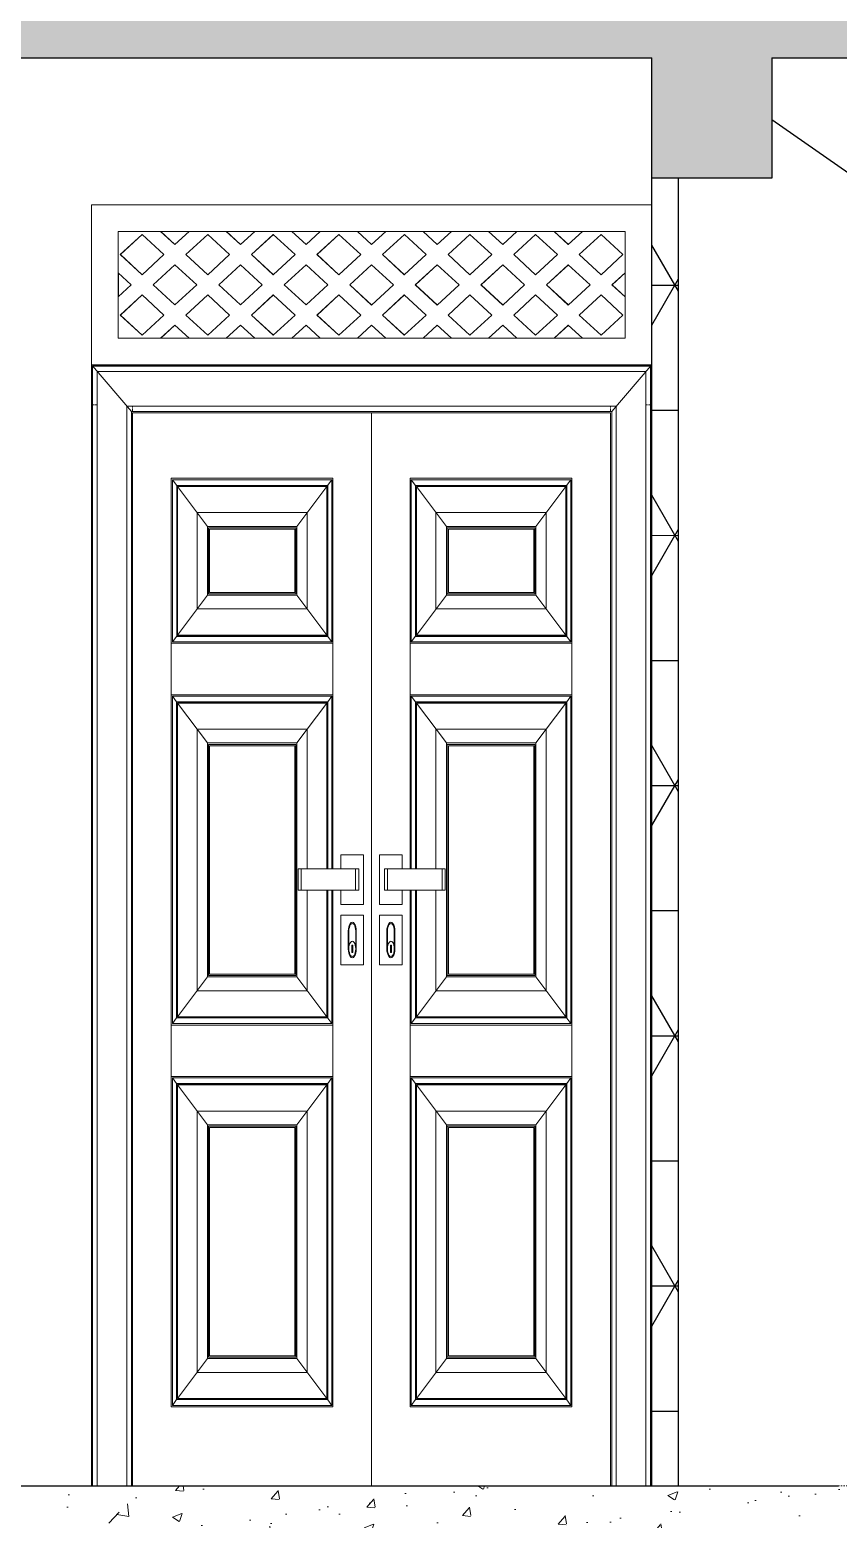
# Model space of a CAD drawing. Header units: inches. Extents: x -10117506 to -5032697, y -6529230 to -3253155.
# Drawn here: x -5057900.4 to -5057839.8, y -3256604.5 to -3256492.9 of the extents above; entities that cross this region are included whole.
import ezdxf

# ---------------------------------------------------------------- set-up
doc = ezdxf.new("R2010")
doc.units = ezdxf.units.IN
doc.header["$LTSCALE"] = 2
doc.header["$MEASUREMENT"] = 0
doc.linetypes.add('CENTER', pattern=[2, 1.25, -0.25, 0.25, -0.25])
doc.layers.get('0').update_dxf_attribs({"linetype": 'CONTINUOUS'})
doc.layers.add('A-Hatch', color=7, linetype='CONTINUOUS')
for name, color, linetype, lineweight in [('Annotate-Bold.w', 187, 'CONTINUOUS', 18), ('Door-Window', 47, 'CONTINUOUS', 15), ('F-FURNITURE', 30, 'CONTINUOUS', 13), ('HACTH', 253, 'CONTINUOUS', 5)]:
    doc.layers.add(name, color=color, linetype=linetype, lineweight=lineweight)
pattern_1 = [(50, (0, 0), (7.172601826, -0.62752135), [0.75, -8.25]), (355, (0, 0), (-1.387513336, 7.521921337), [0.6, -6.6]), (100.45144446, (0.598, -0.052), (5.785088467, 6.89439991), [0.63740192, -7.01142112]), (46.1842, (0, 2), (10.672413307, -1.655192808), [1.125, -12.375]), (96.63563549, (0.889, 1.862), (9.346619457, 9.741186008), [0.95610342, -10.5171376]), (351.184164, (0, 2), (9.34661945, 9.741186003), [0.9, -9.90000001]), (21, (1, 1.5), (5.969070521, -4.0261889067), [0.75, -8.25]), (326, (1, 1.5), (2.433153319, 7.2515004505), [0.6, -6.6]), (71.45144474, (1.4974, 1.1645), (8.402223767, 3.225311528), [0.6374019, -7.01142112]), (37.5, (0, 0), (0.1215985532, 3.3289385383), [0, -6.52, 0, -6.7, 0, -6.625]), (7.5, (0, 0), (2.6306953744, 3.9441171188), [0, -3.82, 0, -6.37, 0, -2.525]), (327.5, (-2.23, 0), (5.3382243617, -0.2255487173), [0, -2.5, 0, -7.8, 0, -10.35]), (317.5, (-3.23, 0), (5.8318616934, 1.0010498233), [0, -3.25, 0, -5.18, 0, -7.35])]

msp = doc.modelspace()

# ---------------------------------------------------------------- hatches: boundary and pattern name
at = {"layer": 'A-Hatch', "transparency": 33554661}
h = msp.add_hatch(dxfattribs=at)
h.set_pattern_fill('NET3', color=256, scale=75)
h.set_pattern_definition([(0, (18686.053, 2791.1), (0, 9.375), []), (60, (18686.053, 2791.1), (-8.11898816, 4.6875), []), (120, (18686.053, 2791.1), (-8.11898816, -4.6875), [])])
h.paths.add_polyline_path([(-5057851.75, -3256504), (-5057853.75, -3256504), (-5057853.75, -3256602), (-5057851.75, -3256602)])
at = {"layer": 'Door-Window', "linetype": 'ByBlock'}
h = msp.add_hatch(dxfattribs=at)
h.set_pattern_fill('AR-CONC', color=256)
h.set_pattern_definition(pattern_1)
h.paths.add_polyline_path([(-5057975.18, -3256495), (-5057853.75, -3256495), (-5057853.75, -3256504), (-5057844.75, -3256504), (-5057844.75, -3256495), (-5057838.12, -3256495), (-5057830.98, -3256490), (-5058002.18, -3256490), (-5058002.18, -3256495), (-5057984.18, -3256495), (-5057984.18, -3256504), (-5057975.18, -3256504)])
h = msp.add_hatch(dxfattribs=at)
h.set_pattern_fill('AR-CONC', color=256)
h.set_pattern_definition(pattern_1)
h.paths.add_polyline_path([(-5057975.18, -3256607), (-5057853.75, -3256607), (-5057853.75, -3256616), (-5057844.75, -3256616), (-5057844.75, -3256607), (-5057838.18, -3256607), (-5057831.03, -3256602), (-5057984.18, -3256602), (-5057984.18, -3256616), (-5057975.18, -3256616)])

# ---------------------------------------------------------------- linework, layer by layer
at = {"ltscale": 0.5}
for p, q in [((-5057975.18, -3256495), (-5057853.75, -3256495)), ((-5057853.75, -3256602), (-5057853.75, -3256495)), ((-5057844.75, -3256495), (-5057838.12, -3256495)), ((-5057844.75, -3256499.6), (-5057771.33, -3256551)), ((-5057851.75, -3256602), (-5057851.75, -3256504)), ((-5057984.18, -3256602), (-5057839.75, -3256602))]:
    msp.add_line(p, q, dxfattribs=at)
msp.add_lwpolyline([(-5057844.75, -3256495), (-5057844.75, -3256504), (-5057853.75, -3256504), (-5057853.75, -3256495)], dxfattribs=at)
at = {"layer": 'Annotate-Bold.w', "linetype": 'CENTER', "ltscale": 0.01}
msp.add_line((-5058067.16, -3256602), (-5057678.4, -3256602), dxfattribs=at)
at = {"layer": 'F-FURNITURE'}
for p, q in [((-5057895.75, -3256602), (-5057895.75, -3256506)), ((-5057895.75, -3256506), (-5057853.76, -3256506)), ((-5057893.75, -3256511.1), (-5057893.75, -3256508)), ((-5057893.75, -3256508), (-5057890.57, -3256508)), ((-5057893.6, -3256509.73), (-5057891.96, -3256508.22)), ((-5057893.59, -3256509.73), (-5057891.96, -3256508.23)), ((-5057891.96, -3256508.22), (-5057890.32, -3256509.73)), ((-5057889.5, -3256508.98), (-5057890.57, -3256508)), ((-5057890.57, -3256508), (-5057890.56, -3256508)), ((-5057889.5, -3256508.98), (-5057890.56, -3256508)), ((-5057888.44, -3256508), (-5057890.56, -3256508)), ((-5057888.44, -3256508), (-5057889.5, -3256508.98)), ((-5057888.68, -3256509.73), (-5057887.04, -3256508.22)), ((-5057888.68, -3256509.73), (-5057887.04, -3256508.23)), ((-5057888.44, -3256508), (-5057885.65, -3256508)), ((-5057887.04, -3256508.22), (-5057885.4, -3256509.73)), ((-5057884.58, -3256508.98), (-5057885.65, -3256508)), ((-5057885.65, -3256508), (-5057885.64, -3256508)), ((-5057884.58, -3256508.98), (-5057885.64, -3256508)), ((-5057883.52, -3256508), (-5057885.64, -3256508)), ((-5057883.52, -3256508), (-5057884.58, -3256508.98)), ((-5057883.77, -3256509.73), (-5057882.13, -3256508.22)), ((-5057883.76, -3256509.73), (-5057882.12, -3256508.23)), ((-5057883.52, -3256508), (-5057880.73, -3256508)), ((-5057882.13, -3256508.22), (-5057880.49, -3256509.73)), ((-5057879.67, -3256508.98), (-5057880.73, -3256508)), ((-5057879.67, -3256508.98), (-5057880.73, -3256508)), ((-5057880.73, -3256508), (-5057880.73, -3256508)), ((-5057878.6, -3256508), (-5057880.73, -3256508)), ((-5057878.6, -3256508), (-5057879.67, -3256508.98)), ((-5057878.85, -3256509.73), (-5057877.21, -3256508.22)), ((-5057878.84, -3256509.73), (-5057877.21, -3256508.23)), ((-5057878.6, -3256508), (-5057875.82, -3256508)), ((-5057877.21, -3256508.22), (-5057875.57, -3256509.73)), ((-5057874.75, -3256508.98), (-5057875.82, -3256508)), ((-5057875.82, -3256508), (-5057875.81, -3256508)), ((-5057874.75, -3256508.98), (-5057875.81, -3256508)), ((-5057873.69, -3256508), (-5057875.81, -3256508)), ((-5057873.69, -3256508), (-5057874.75, -3256508.98)), ((-5057873.93, -3256509.73), (-5057872.29, -3256508.22)), ((-5057873.93, -3256509.73), (-5057872.29, -3256508.23)), ((-5057873.69, -3256508), (-5057870.9, -3256508)), ((-5057872.29, -3256508.22), (-5057870.66, -3256509.73)), ((-5057869.84, -3256508.98), (-5057870.9, -3256508)), ((-5057870.9, -3256508), (-5057870.9, -3256508)), ((-5057869.83, -3256508.98), (-5057870.9, -3256508)), ((-5057868.77, -3256508), (-5057870.9, -3256508)), ((-5057868.77, -3256508), (-5057869.84, -3256508.98)), ((-5057869.02, -3256509.73), (-5057867.38, -3256508.22)), ((-5057869.01, -3256509.73), (-5057867.38, -3256508.23)), ((-5057868.77, -3256508), (-5057865.99, -3256508)), ((-5057867.38, -3256508.22), (-5057865.74, -3256509.73)), ((-5057864.92, -3256508.98), (-5057865.99, -3256508)), ((-5057865.99, -3256508), (-5057865.98, -3256508)), ((-5057864.92, -3256508.98), (-5057865.98, -3256508)), ((-5057863.86, -3256508), (-5057865.98, -3256508)), ((-5057863.86, -3256508), (-5057864.92, -3256508.98)), ((-5057864.1, -3256509.73), (-5057862.46, -3256508.22)), ((-5057864.1, -3256509.73), (-5057862.46, -3256508.23)), ((-5057863.86, -3256508), (-5057861.07, -3256508)), ((-5057862.46, -3256508.22), (-5057860.82, -3256509.73)), ((-5057860.01, -3256508.98), (-5057861.07, -3256508)), ((-5057861.07, -3256508), (-5057861.06, -3256508)), ((-5057860, -3256508.98), (-5057861.06, -3256508)), ((-5057858.94, -3256508), (-5057861.06, -3256508)), ((-5057858.94, -3256508), (-5057860.01, -3256508.98)), ((-5057859.19, -3256509.73), (-5057857.55, -3256508.23)), ((-5057859.18, -3256509.73), (-5057857.54, -3256508.23)), ((-5057858.94, -3256508), (-5057858.93, -3256508)), ((-5057858.93, -3256508), (-5057855.75, -3256508)), ((-5057855.75, -3256508), (-5057858.93, -3256508)), ((-5057857.55, -3256508.23), (-5057855.91, -3256509.73)), ((-5057855.75, -3256508), (-5057855.75, -3256511.1)), ((-5057855.75, -3256508), (-5057855.75, -3256508)), ((-5057891.96, -3256511.24), (-5057893.6, -3256509.73)), ((-5057893.6, -3256509.73), (-5057893.59, -3256509.73)), ((-5057891.96, -3256511.24), (-5057893.59, -3256509.73)), ((-5057890.32, -3256509.73), (-5057891.96, -3256511.24)), ((-5057891.14, -3256512), (-5057889.5, -3256510.49)), ((-5057891.13, -3256512), (-5057889.5, -3256510.49)), ((-5057889.5, -3256510.49), (-5057887.86, -3256512)), ((-5057887.04, -3256511.24), (-5057888.68, -3256509.73)), ((-5057888.68, -3256509.73), (-5057888.68, -3256509.73)), ((-5057887.04, -3256511.24), (-5057888.68, -3256509.73)), ((-5057885.4, -3256509.73), (-5057887.04, -3256511.24)), ((-5057886.22, -3256512), (-5057884.58, -3256510.49)), ((-5057886.22, -3256512), (-5057884.58, -3256510.49)), ((-5057884.58, -3256510.49), (-5057882.95, -3256512)), ((-5057882.13, -3256511.24), (-5057883.77, -3256509.73)), ((-5057883.77, -3256509.73), (-5057883.76, -3256509.73)), ((-5057882.12, -3256511.24), (-5057883.76, -3256509.73)), ((-5057880.49, -3256509.73), (-5057882.13, -3256511.24)), ((-5057881.31, -3256512), (-5057879.67, -3256510.49)), ((-5057881.3, -3256512), (-5057879.67, -3256510.49)), ((-5057879.67, -3256510.49), (-5057878.03, -3256512)), ((-5057877.21, -3256511.24), (-5057878.85, -3256509.73)), ((-5057878.85, -3256509.73), (-5057878.84, -3256509.73)), ((-5057877.21, -3256511.24), (-5057878.84, -3256509.73)), ((-5057875.57, -3256509.73), (-5057877.21, -3256511.24)), ((-5057876.39, -3256512), (-5057874.75, -3256510.49)), ((-5057876.39, -3256512), (-5057874.75, -3256510.49)), ((-5057874.75, -3256510.49), (-5057873.11, -3256512)), ((-5057872.3, -3256511.24), (-5057873.93, -3256509.73)), ((-5057872.29, -3256511.24), (-5057873.93, -3256509.73)), ((-5057873.93, -3256509.73), (-5057873.93, -3256509.73)), ((-5057870.66, -3256509.73), (-5057872.3, -3256511.24)), ((-5057871.48, -3256512), (-5057869.84, -3256510.49)), ((-5057871.47, -3256512), (-5057869.83, -3256510.49)), ((-5057869.84, -3256510.49), (-5057868.2, -3256512)), ((-5057867.38, -3256511.24), (-5057869.02, -3256509.73)), ((-5057869.02, -3256509.73), (-5057869.01, -3256509.73)), ((-5057867.38, -3256511.24), (-5057869.01, -3256509.73)), ((-5057865.74, -3256509.73), (-5057867.38, -3256511.24)), ((-5057866.56, -3256512), (-5057864.92, -3256510.49)), ((-5057866.55, -3256512), (-5057864.92, -3256510.49)), ((-5057864.92, -3256510.49), (-5057863.28, -3256512)), ((-5057862.46, -3256511.24), (-5057864.1, -3256509.73)), ((-5057864.1, -3256509.73), (-5057864.1, -3256509.73)), ((-5057862.46, -3256511.24), (-5057864.1, -3256509.73)), ((-5057860.82, -3256509.73), (-5057862.46, -3256511.24)), ((-5057861.64, -3256512), (-5057860.01, -3256510.49)), ((-5057861.64, -3256512), (-5057860, -3256510.49)), ((-5057860.01, -3256510.49), (-5057858.37, -3256512)), ((-5057857.55, -3256511.24), (-5057859.19, -3256509.73)), ((-5057859.19, -3256509.73), (-5057859.18, -3256509.73)), ((-5057857.54, -3256511.24), (-5057859.18, -3256509.73)), ((-5057855.91, -3256509.73), (-5057857.55, -3256511.24)), ((-5057893.75, -3256515.99), (-5057893.75, -3256511.1)), ((-5057893.75, -3256511.1), (-5057892.78, -3256512)), ((-5057893.73, -3256511.12), (-5057893.73, -3256512.87)), ((-5057856.73, -3256512), (-5057855.75, -3256511.1)), ((-5057856.72, -3256512), (-5057855.75, -3256511.11)), ((-5057855.75, -3256511.11), (-5057855.75, -3256511.1)), ((-5057855.75, -3256512.89), (-5057855.75, -3256511.11)), ((-5057892.78, -3256512), (-5057893.75, -3256512.89)), ((-5057893.6, -3256514.26), (-5057891.96, -3256512.75)), ((-5057893.59, -3256514.26), (-5057891.96, -3256512.75)), ((-5057891.96, -3256512.75), (-5057890.32, -3256514.26)), ((-5057889.5, -3256513.5), (-5057891.14, -3256512)), ((-5057891.14, -3256512), (-5057891.13, -3256512)), ((-5057889.5, -3256513.5), (-5057891.13, -3256512)), ((-5057887.86, -3256512), (-5057889.5, -3256513.5)), ((-5057888.68, -3256514.26), (-5057887.04, -3256512.75)), ((-5057888.68, -3256514.26), (-5057887.04, -3256512.75)), ((-5057887.04, -3256512.75), (-5057885.4, -3256514.26)), ((-5057884.59, -3256513.5), (-5057886.22, -3256512)), ((-5057886.22, -3256512), (-5057886.22, -3256512)), ((-5057884.58, -3256513.5), (-5057886.22, -3256512)), ((-5057882.95, -3256512), (-5057884.59, -3256513.5)), ((-5057883.77, -3256514.26), (-5057882.13, -3256512.75)), ((-5057883.76, -3256514.26), (-5057882.12, -3256512.75)), ((-5057882.13, -3256512.75), (-5057880.49, -3256514.26)), ((-5057879.67, -3256513.5), (-5057881.31, -3256512)), ((-5057881.31, -3256512), (-5057881.3, -3256512)), ((-5057879.67, -3256513.5), (-5057881.3, -3256512)), ((-5057878.03, -3256512), (-5057879.67, -3256513.5)), ((-5057878.85, -3256514.26), (-5057877.21, -3256512.75)), ((-5057878.84, -3256514.26), (-5057877.21, -3256512.75)), ((-5057877.21, -3256512.75), (-5057875.57, -3256514.26)), ((-5057874.75, -3256513.51), (-5057876.39, -3256512)), ((-5057876.39, -3256512), (-5057876.39, -3256512)), ((-5057874.75, -3256513.5), (-5057876.39, -3256512)), ((-5057873.11, -3256512), (-5057874.75, -3256513.51)), ((-5057873.93, -3256514.26), (-5057872.3, -3256512.75)), ((-5057873.93, -3256514.26), (-5057872.29, -3256512.75)), ((-5057872.3, -3256512.75), (-5057870.66, -3256514.26)), ((-5057869.84, -3256513.51), (-5057871.48, -3256512)), ((-5057871.48, -3256512), (-5057871.47, -3256512)), ((-5057869.83, -3256513.5), (-5057871.47, -3256512)), ((-5057868.2, -3256512), (-5057869.84, -3256513.51)), ((-5057869.02, -3256514.26), (-5057867.38, -3256512.75)), ((-5057869.01, -3256514.26), (-5057867.38, -3256512.75)), ((-5057867.38, -3256512.75), (-5057865.74, -3256514.26)), ((-5057864.92, -3256513.51), (-5057866.56, -3256512)), ((-5057866.56, -3256512), (-5057866.55, -3256512)), ((-5057864.92, -3256513.5), (-5057866.55, -3256512)), ((-5057863.28, -3256512), (-5057864.92, -3256513.51)), ((-5057864.1, -3256514.26), (-5057862.46, -3256512.75)), ((-5057864.1, -3256514.26), (-5057862.46, -3256512.75)), ((-5057862.46, -3256512.75), (-5057860.82, -3256514.26)), ((-5057860.01, -3256513.51), (-5057861.64, -3256512)), ((-5057861.64, -3256512), (-5057861.64, -3256512)), ((-5057860, -3256513.5), (-5057861.64, -3256512)), ((-5057858.37, -3256512), (-5057860.01, -3256513.51)), ((-5057859.19, -3256514.26), (-5057857.55, -3256512.75)), ((-5057859.18, -3256514.26), (-5057857.54, -3256512.75)), ((-5057857.55, -3256512.75), (-5057855.91, -3256514.26)), ((-5057855.75, -3256512.89), (-5057856.73, -3256512)), ((-5057856.73, -3256512), (-5057856.72, -3256512)), ((-5057855.75, -3256512.89), (-5057856.72, -3256512)), ((-5057855.75, -3256512.89), (-5057855.75, -3256516)), ((-5057855.75, -3256512.89), (-5057855.75, -3256512.89)), ((-5057891.96, -3256515.77), (-5057893.6, -3256514.26)), ((-5057893.6, -3256514.26), (-5057893.59, -3256514.26)), ((-5057891.96, -3256515.76), (-5057893.59, -3256514.26)), ((-5057890.32, -3256514.26), (-5057891.96, -3256515.77)), ((-5057890.57, -3256515.99), (-5057889.5, -3256515.01)), ((-5057890.56, -3256515.99), (-5057889.5, -3256515.02)), ((-5057889.5, -3256515.01), (-5057888.44, -3256515.99)), ((-5057887.04, -3256515.77), (-5057888.68, -3256514.26)), ((-5057888.68, -3256514.26), (-5057888.68, -3256514.26)), ((-5057887.04, -3256515.77), (-5057888.68, -3256514.26)), ((-5057885.4, -3256514.26), (-5057887.04, -3256515.77)), ((-5057885.65, -3256515.99), (-5057884.59, -3256515.01)), ((-5057885.65, -3256515.99), (-5057884.58, -3256515.02)), ((-5057884.59, -3256515.01), (-5057883.52, -3256515.99)), ((-5057882.13, -3256515.77), (-5057883.77, -3256514.26)), ((-5057883.77, -3256514.26), (-5057883.76, -3256514.26)), ((-5057882.12, -3256515.77), (-5057883.76, -3256514.26)), ((-5057880.49, -3256514.26), (-5057882.13, -3256515.77)), ((-5057880.73, -3256515.99), (-5057879.67, -3256515.01)), ((-5057880.73, -3256515.99), (-5057879.67, -3256515.02)), ((-5057879.67, -3256515.01), (-5057878.6, -3256515.99)), ((-5057877.21, -3256515.77), (-5057878.85, -3256514.26)), ((-5057878.85, -3256514.26), (-5057878.84, -3256514.26)), ((-5057877.21, -3256515.77), (-5057878.84, -3256514.26)), ((-5057875.57, -3256514.26), (-5057877.21, -3256515.77)), ((-5057875.82, -3256516), (-5057874.75, -3256515.01)), ((-5057875.81, -3256516), (-5057874.75, -3256515.02)), ((-5057874.75, -3256515.01), (-5057873.69, -3256516)), ((-5057872.3, -3256515.77), (-5057873.93, -3256514.26)), ((-5057873.93, -3256514.26), (-5057873.93, -3256514.26)), ((-5057872.29, -3256515.77), (-5057873.93, -3256514.26)), ((-5057870.66, -3256514.26), (-5057872.3, -3256515.77)), ((-5057870.9, -3256516), (-5057869.84, -3256515.01)), ((-5057870.9, -3256516), (-5057869.83, -3256515.02)), ((-5057869.84, -3256515.01), (-5057868.77, -3256516)), ((-5057867.38, -3256515.77), (-5057869.02, -3256514.26)), ((-5057869.02, -3256514.26), (-5057869.01, -3256514.26)), ((-5057867.38, -3256515.77), (-5057869.01, -3256514.26)), ((-5057865.74, -3256514.26), (-5057867.38, -3256515.77)), ((-5057865.99, -3256516), (-5057864.92, -3256515.01)), ((-5057865.98, -3256516), (-5057864.92, -3256515.02)), ((-5057864.92, -3256515.01), (-5057863.86, -3256516)), ((-5057862.46, -3256515.77), (-5057864.1, -3256514.26)), ((-5057862.46, -3256515.77), (-5057864.1, -3256514.26)), ((-5057864.1, -3256514.26), (-5057864.1, -3256514.26)), ((-5057860.82, -3256514.26), (-5057862.46, -3256515.77)), ((-5057861.07, -3256516), (-5057860.01, -3256515.01)), ((-5057861.07, -3256516), (-5057860, -3256515.02)), ((-5057860.01, -3256515.01), (-5057858.94, -3256516)), ((-5057857.55, -3256515.77), (-5057859.19, -3256514.26)), ((-5057859.19, -3256514.26), (-5057859.18, -3256514.26)), ((-5057857.54, -3256515.77), (-5057859.18, -3256514.26)), ((-5057855.91, -3256514.26), (-5057857.55, -3256515.77)), ((-5057893.75, -3256515.99), (-5057893.75, -3256516)), ((-5057890.57, -3256515.99), (-5057893.75, -3256515.99)), ((-5057893.75, -3256516), (-5057893.73, -3256516)), ((-5057893.73, -3256515.99), (-5057893.73, -3256516)), ((-5057893.73, -3256516), (-5057890.57, -3256515.99)), ((-5057890.57, -3256515.99), (-5057890.56, -3256515.99)), ((-5057890.56, -3256515.99), (-5057888.44, -3256515.99)), ((-5057885.65, -3256515.99), (-5057888.44, -3256515.99)), ((-5057885.65, -3256515.99), (-5057885.65, -3256515.99)), ((-5057885.65, -3256515.99), (-5057883.52, -3256515.99)), ((-5057880.73, -3256515.99), (-5057883.52, -3256515.99)), ((-5057880.73, -3256515.99), (-5057880.73, -3256515.99)), ((-5057880.73, -3256515.99), (-5057878.6, -3256515.99)), ((-5057875.82, -3256516), (-5057878.6, -3256515.99)), ((-5057875.81, -3256516), (-5057875.82, -3256516)), ((-5057875.81, -3256516), (-5057873.69, -3256516)), ((-5057870.9, -3256516), (-5057873.69, -3256516)), ((-5057870.9, -3256516), (-5057870.9, -3256516)), ((-5057870.9, -3256516), (-5057868.77, -3256516)), ((-5057865.99, -3256516), (-5057868.77, -3256516)), ((-5057865.99, -3256516), (-5057865.98, -3256516)), ((-5057865.98, -3256516), (-5057863.86, -3256516)), ((-5057861.07, -3256516), (-5057863.86, -3256516)), ((-5057861.07, -3256516), (-5057861.07, -3256516)), ((-5057861.07, -3256516), (-5057858.94, -3256516)), ((-5057855.75, -3256516), (-5057858.94, -3256516)), ((-5057895.75, -3256518), (-5057853.75, -3256518)), ((-5057895.69, -3256602), (-5057895.69, -3256518.07)), ((-5057895.69, -3256518.07), (-5057853.82, -3256518.07)), ((-5057895.69, -3256518.07), (-5057892.75, -3256521.5)), ((-5057895.67, -3256518.1), (-5057853.84, -3256518.1)), ((-5057895.67, -3256521), (-5057895.67, -3256518.1)), ((-5057895.32, -3256602), (-5057895.32, -3256518.5)), ((-5057895.32, -3256518.5), (-5057854.18, -3256518.5)), ((-5057853.82, -3256518.07), (-5057856.75, -3256521.5)), ((-5057854.18, -3256518.5), (-5057854.18, -3256602)), ((-5057853.84, -3256518.1), (-5057853.84, -3256602)), ((-5057853.82, -3256518.07), (-5057853.82, -3256602)), ((-5057895.67, -3256521), (-5057895.61, -3256521)), ((-5057895.67, -3256602), (-5057895.67, -3256521)), ((-5057895.57, -3256521), (-5057895.53, -3256521)), ((-5057895.48, -3256521), (-5057895.37, -3256521)), ((-5057893.1, -3256602), (-5057893.1, -3256521.1)), ((-5057893.1, -3256521.1), (-5057856.41, -3256521.1)), ((-5057892.75, -3256602), (-5057892.75, -3256521.5)), ((-5057892.75, -3256521.5), (-5057856.75, -3256521.5)), ((-5057892.67, -3256521.1), (-5057892.67, -3256521.15)), ((-5057892.67, -3256521.2), (-5057892.67, -3256521.25)), ((-5057892.67, -3256521.3), (-5057892.67, -3256521.38)), ((-5057892.67, -3256521.41), (-5057892.67, -3256521.5)), ((-5057892.67, -3256602), (-5057892.67, -3256521.6)), ((-5057892.67, -3256521.6), (-5057856.84, -3256521.6)), ((-5057874.75, -3256602), (-5057874.75, -3256521.6)), ((-5057856.84, -3256521.1), (-5057856.84, -3256521.15)), ((-5057856.84, -3256521.2), (-5057856.84, -3256521.25)), ((-5057856.84, -3256521.3), (-5057856.84, -3256521.38)), ((-5057856.84, -3256521.41), (-5057856.84, -3256521.5)), ((-5057856.84, -3256521.6), (-5057856.84, -3256602)), ((-5057856.75, -3256521.5), (-5057856.75, -3256602)), ((-5057856.41, -3256521.1), (-5057856.41, -3256602)), ((-5057854.18, -3256521), (-5057854.08, -3256521)), ((-5057854.03, -3256521), (-5057853.98, -3256521)), ((-5057853.94, -3256521), (-5057853.86, -3256521)), ((-5057889.77, -3256567.47), (-5057889.77, -3256526.49)), ((-5057877.65, -3256526.49), (-5057889.77, -3256526.49)), ((-5057889.69, -3256538.76), (-5057889.69, -3256526.6)), ((-5057889.69, -3256526.6), (-5057877.73, -3256526.6)), ((-5057889.69, -3256526.6), (-5057889.36, -3256527.04)), ((-5057889.36, -3256538.32), (-5057889.36, -3256527.04)), ((-5057889.36, -3256527.04), (-5057878.06, -3256527.04)), ((-5057889.31, -3256538.24), (-5057889.31, -3256527.11)), ((-5057889.31, -3256527.11), (-5057878.11, -3256527.11)), ((-5057887.07, -3256530.1), (-5057889.31, -3256527.11)), ((-5057878.11, -3256527.11), (-5057880.35, -3256530.1)), ((-5057878.11, -3256527.11), (-5057878.11, -3256538.24)), ((-5057878.06, -3256527.04), (-5057877.73, -3256526.6)), ((-5057878.06, -3256527.04), (-5057878.06, -3256538.32)), ((-5057878.03, -3256527.01), (-5057878.03, -3256538.35)), ((-5057877.73, -3256526.6), (-5057877.73, -3256538.76)), ((-5057877.65, -3256526.49), (-5057877.65, -3256555.77)), ((-5057871.86, -3256555.77), (-5057871.86, -3256526.49)), ((-5057859.73, -3256526.49), (-5057871.86, -3256526.49)), ((-5057871.78, -3256538.76), (-5057871.78, -3256526.6)), ((-5057871.78, -3256526.6), (-5057859.81, -3256526.6)), ((-5057871.78, -3256526.6), (-5057871.45, -3256527.04)), ((-5057871.45, -3256538.32), (-5057871.45, -3256527.04)), ((-5057871.45, -3256527.04), (-5057860.14, -3256527.04)), ((-5057871.39, -3256538.24), (-5057871.39, -3256527.11)), ((-5057871.39, -3256527.11), (-5057860.2, -3256527.11)), ((-5057869.15, -3256530.1), (-5057871.39, -3256527.11)), ((-5057860.2, -3256527.11), (-5057862.44, -3256530.1)), ((-5057860.2, -3256527.11), (-5057860.2, -3256538.24)), ((-5057860.14, -3256527.04), (-5057859.81, -3256526.6)), ((-5057860.14, -3256527.04), (-5057860.14, -3256538.32)), ((-5057860.12, -3256527.01), (-5057860.12, -3256538.35)), ((-5057859.81, -3256526.6), (-5057859.81, -3256538.76)), ((-5057859.73, -3256526.49), (-5057859.73, -3256567.47)), ((-5057879.58, -3256529.07), (-5057887.84, -3256529.07)), ((-5057887.84, -3256529.07), (-5057887.84, -3256536.28)), ((-5057879.58, -3256536.28), (-5057879.58, -3256529.07)), ((-5057861.66, -3256529.07), (-5057869.93, -3256529.07)), ((-5057869.93, -3256529.07), (-5057869.93, -3256536.28)), ((-5057861.66, -3256536.28), (-5057861.66, -3256529.07)), ((-5057880.35, -3256530.1), (-5057887.07, -3256530.1)), ((-5057887.07, -3256530.1), (-5057887.07, -3256535.25)), ((-5057886.99, -3256530.2), (-5057886.99, -3256535.15)), ((-5057880.43, -3256530.2), (-5057886.99, -3256530.2)), ((-5057886.91, -3256530.31), (-5057886.91, -3256535.05)), ((-5057880.51, -3256530.31), (-5057886.91, -3256530.31)), ((-5057880.51, -3256535.05), (-5057880.51, -3256530.31)), ((-5057880.43, -3256535.15), (-5057880.43, -3256530.2)), ((-5057880.35, -3256535.25), (-5057880.35, -3256530.1)), ((-5057862.44, -3256530.1), (-5057869.15, -3256530.1)), ((-5057869.15, -3256530.1), (-5057869.15, -3256535.25)), ((-5057869.08, -3256530.2), (-5057869.08, -3256535.15)), ((-5057862.51, -3256530.2), (-5057869.08, -3256530.2)), ((-5057869, -3256530.31), (-5057869, -3256535.05)), ((-5057862.59, -3256530.31), (-5057869, -3256530.31)), ((-5057862.59, -3256535.05), (-5057862.59, -3256530.31)), ((-5057862.51, -3256535.15), (-5057862.51, -3256530.2)), ((-5057862.44, -3256535.25), (-5057862.44, -3256530.1)), ((-5057889.31, -3256538.24), (-5057887.07, -3256535.25)), ((-5057887.07, -3256535.25), (-5057880.35, -3256535.25)), ((-5057886.99, -3256535.15), (-5057880.43, -3256535.15)), ((-5057886.91, -3256535.05), (-5057880.51, -3256535.05)), ((-5057880.35, -3256535.25), (-5057878.11, -3256538.24)), ((-5057871.39, -3256538.24), (-5057869.15, -3256535.25)), ((-5057869.15, -3256535.25), (-5057862.44, -3256535.25)), ((-5057869.08, -3256535.15), (-5057862.51, -3256535.15)), ((-5057869, -3256535.05), (-5057862.59, -3256535.05)), ((-5057862.44, -3256535.25), (-5057860.2, -3256538.24)), ((-5057887.84, -3256536.28), (-5057879.58, -3256536.28)), ((-5057869.93, -3256536.28), (-5057861.66, -3256536.28)), ((-5057889.69, -3256538.76), (-5057889.36, -3256538.32)), ((-5057878.03, -3256538.35), (-5057889.39, -3256538.35)), ((-5057878.06, -3256538.32), (-5057889.36, -3256538.32)), ((-5057878.11, -3256538.24), (-5057889.31, -3256538.24)), ((-5057877.73, -3256538.76), (-5057878.06, -3256538.32)), ((-5057871.78, -3256538.76), (-5057871.45, -3256538.32)), ((-5057860.12, -3256538.35), (-5057871.47, -3256538.35)), ((-5057860.14, -3256538.32), (-5057871.45, -3256538.32)), ((-5057860.2, -3256538.24), (-5057871.39, -3256538.24)), ((-5057859.81, -3256538.76), (-5057860.14, -3256538.32)), ((-5057877.65, -3256538.86), (-5057889.77, -3256538.86)), ((-5057877.73, -3256538.76), (-5057889.69, -3256538.76)), ((-5057859.73, -3256538.86), (-5057871.86, -3256538.86)), ((-5057859.81, -3256538.76), (-5057871.78, -3256538.76)), ((-5057877.65, -3256542.73), (-5057889.77, -3256542.73)), ((-5057889.69, -3256567.36), (-5057889.69, -3256542.83)), ((-5057889.69, -3256542.83), (-5057877.73, -3256542.83)), ((-5057889.69, -3256542.83), (-5057889.39, -3256543.24)), ((-5057877.73, -3256542.83), (-5057878.03, -3256543.24)), ((-5057877.73, -3256542.83), (-5057877.73, -3256555.77)), ((-5057859.73, -3256542.73), (-5057871.86, -3256542.73)), ((-5057871.78, -3256555.77), (-5057871.78, -3256542.83)), ((-5057871.78, -3256542.83), (-5057859.81, -3256542.83)), ((-5057871.78, -3256542.83), (-5057871.47, -3256543.24)), ((-5057859.81, -3256542.83), (-5057860.12, -3256543.24)), ((-5057859.81, -3256542.83), (-5057859.81, -3256567.36)), ((-5057889.39, -3256543.24), (-5057878.03, -3256543.24)), ((-5057889.39, -3256543.24), (-5057889.37, -3256543.27)), ((-5057889.37, -3256566.93), (-5057889.37, -3256543.27)), ((-5057889.37, -3256543.27), (-5057878.05, -3256543.27)), ((-5057887.07, -3256546.33), (-5057889.31, -3256543.35)), ((-5057889.31, -3256566.85), (-5057889.31, -3256543.35)), ((-5057889.31, -3256543.35), (-5057878.11, -3256543.35)), ((-5057878.11, -3256543.35), (-5057880.35, -3256546.33)), ((-5057878.11, -3256543.35), (-5057878.11, -3256555.77)), ((-5057878.03, -3256543.24), (-5057878.05, -3256543.27)), ((-5057878.05, -3256543.27), (-5057878.05, -3256555.77)), ((-5057878.03, -3256543.24), (-5057878.03, -3256555.77)), ((-5057871.47, -3256543.24), (-5057860.12, -3256543.24)), ((-5057871.47, -3256543.24), (-5057871.45, -3256543.27)), ((-5057871.45, -3256555.77), (-5057871.45, -3256543.27)), ((-5057871.45, -3256543.27), (-5057860.14, -3256543.27)), ((-5057869.15, -3256546.33), (-5057871.39, -3256543.35)), ((-5057871.39, -3256555.77), (-5057871.39, -3256543.35)), ((-5057871.39, -3256543.35), (-5057860.2, -3256543.35)), ((-5057860.2, -3256543.35), (-5057862.44, -3256546.33)), ((-5057860.2, -3256543.35), (-5057860.2, -3256566.85)), ((-5057860.12, -3256543.24), (-5057860.14, -3256543.27)), ((-5057860.14, -3256543.27), (-5057860.14, -3256566.93)), ((-5057860.12, -3256543.24), (-5057860.12, -3256566.95)), ((-5057887.84, -3256545.3), (-5057879.58, -3256545.3)), ((-5057887.84, -3256545.3), (-5057887.84, -3256564.89)), ((-5057879.58, -3256545.3), (-5057879.58, -3256555.77)), ((-5057869.93, -3256545.3), (-5057861.66, -3256545.3)), ((-5057869.93, -3256545.3), (-5057869.93, -3256555.77)), ((-5057861.66, -3256545.3), (-5057861.66, -3256564.89)), ((-5057887.07, -3256546.33), (-5057880.35, -3256546.33)), ((-5057887.07, -3256563.86), (-5057887.07, -3256546.33)), ((-5057880.43, -3256546.44), (-5057886.99, -3256546.44)), ((-5057886.99, -3256546.44), (-5057886.99, -3256563.75)), ((-5057880.43, -3256563.75), (-5057880.43, -3256546.44)), ((-5057880.35, -3256546.33), (-5057880.35, -3256563.86)), ((-5057869.15, -3256546.33), (-5057862.44, -3256546.33)), ((-5057869.15, -3256563.86), (-5057869.15, -3256546.33)), ((-5057862.51, -3256546.44), (-5057869.08, -3256546.44)), ((-5057869.08, -3256546.44), (-5057869.08, -3256563.75)), ((-5057862.51, -3256563.75), (-5057862.51, -3256546.44)), ((-5057862.44, -3256546.33), (-5057862.44, -3256563.86)), ((-5057880.51, -3256546.54), (-5057886.91, -3256546.54)), ((-5057886.91, -3256546.54), (-5057886.91, -3256563.65)), ((-5057880.51, -3256563.65), (-5057880.51, -3256546.54)), ((-5057862.59, -3256546.54), (-5057869, -3256546.54)), ((-5057869, -3256546.54), (-5057869, -3256563.65)), ((-5057862.59, -3256563.65), (-5057862.59, -3256546.54)), ((-5057877.05, -3256554.71), (-5057877.05, -3256555.77)), ((-5057875.35, -3256554.71), (-5057877.05, -3256554.71)), ((-5057875.35, -3256554.71), (-5057875.35, -3256558.43)), ((-5057872.45, -3256554.71), (-5057874.16, -3256554.71)), ((-5057874.16, -3256554.71), (-5057874.16, -3256558.43)), ((-5057872.45, -3256554.71), (-5057872.45, -3256555.77)), ((-5057880.27, -3256555.77), (-5057880.27, -3256557.37)), ((-5057880.27, -3256555.77), (-5057875.71, -3256555.77)), ((-5057880.03, -3256555.77), (-5057880.03, -3256557.37)), ((-5057875.96, -3256555.77), (-5057875.96, -3256557.37)), ((-5057875.71, -3256555.77), (-5057875.71, -3256557.37)), ((-5057873.79, -3256555.77), (-5057873.79, -3256557.37)), ((-5057869.23, -3256555.77), (-5057873.79, -3256555.77)), ((-5057873.55, -3256555.77), (-5057873.55, -3256557.37)), ((-5057869.47, -3256555.77), (-5057869.47, -3256557.37)), ((-5057869.23, -3256555.77), (-5057869.23, -3256557.37)), ((-5057880.27, -3256557.37), (-5057875.71, -3256557.37)), ((-5057879.58, -3256557.37), (-5057879.58, -3256564.89)), ((-5057878.11, -3256557.37), (-5057878.11, -3256566.85)), ((-5057878.05, -3256557.37), (-5057878.05, -3256566.93)), ((-5057878.03, -3256557.37), (-5057878.03, -3256566.95)), ((-5057877.73, -3256557.37), (-5057877.73, -3256567.36)), ((-5057877.65, -3256557.37), (-5057877.65, -3256567.47)), ((-5057877.05, -3256557.37), (-5057877.05, -3256558.43)), ((-5057869.23, -3256557.37), (-5057873.79, -3256557.37)), ((-5057872.45, -3256557.37), (-5057872.45, -3256558.43)), ((-5057871.86, -3256567.47), (-5057871.86, -3256557.37)), ((-5057871.78, -3256567.36), (-5057871.78, -3256557.37)), ((-5057871.45, -3256566.93), (-5057871.45, -3256557.37)), ((-5057871.39, -3256566.85), (-5057871.39, -3256557.37)), ((-5057869.93, -3256564.89), (-5057869.93, -3256557.37)), ((-5057877.05, -3256558.43), (-5057875.35, -3256558.43)), ((-5057874.16, -3256558.43), (-5057872.45, -3256558.43)), ((-5057877.05, -3256559.23), (-5057875.35, -3256559.23)), ((-5057877.05, -3256562.96), (-5057877.05, -3256559.23)), ((-5057876.35, -3256559.85), (-5057876.42, -3256559.96)), ((-5057876.28, -3256559.79), (-5057876.35, -3256559.85)), ((-5057876.33, -3256559.94), (-5057876.27, -3256559.88)), ((-5057876.2, -3256559.76), (-5057876.28, -3256559.79)), ((-5057876.27, -3256559.88), (-5057876.2, -3256559.86)), ((-5057876.12, -3256559.79), (-5057876.2, -3256559.76)), ((-5057876.2, -3256559.86), (-5057876.13, -3256559.88)), ((-5057876.13, -3256559.88), (-5057876.07, -3256559.94)), ((-5057876.05, -3256559.85), (-5057876.12, -3256559.79)), ((-5057875.99, -3256559.96), (-5057876.05, -3256559.85)), ((-5057875.35, -3256559.23), (-5057875.35, -3256562.96)), ((-5057874.16, -3256559.23), (-5057874.16, -3256562.96)), ((-5057872.45, -3256559.23), (-5057874.16, -3256559.23)), ((-5057873.52, -3256559.96), (-5057873.46, -3256559.85)), ((-5057873.46, -3256559.85), (-5057873.38, -3256559.79)), ((-5057873.37, -3256559.88), (-5057873.43, -3256559.94)), ((-5057873.38, -3256559.79), (-5057873.31, -3256559.76)), ((-5057873.31, -3256559.86), (-5057873.37, -3256559.88)), ((-5057873.31, -3256559.76), (-5057873.23, -3256559.79)), ((-5057873.24, -3256559.88), (-5057873.31, -3256559.86)), ((-5057873.18, -3256559.94), (-5057873.24, -3256559.88)), ((-5057873.23, -3256559.79), (-5057873.15, -3256559.85)), ((-5057873.15, -3256559.85), (-5057873.09, -3256559.96)), ((-5057872.45, -3256562.96), (-5057872.45, -3256559.23)), ((-5057876.49, -3256560.26), (-5057876.51, -3256560.43)), ((-5057876.51, -3256561.76), (-5057876.51, -3256560.43)), ((-5057876.46, -3256560.1), (-5057876.49, -3256560.26)), ((-5057876.42, -3256559.96), (-5057876.46, -3256560.1)), ((-5057876.46, -3256560.44), (-5057876.45, -3256560.28)), ((-5057876.46, -3256561.75), (-5057876.46, -3256560.44)), ((-5057876.45, -3256560.28), (-5057876.42, -3256560.15)), ((-5057876.42, -3256560.15), (-5057876.38, -3256560.03)), ((-5057876.38, -3256560.03), (-5057876.33, -3256559.94)), ((-5057876.07, -3256559.94), (-5057876.02, -3256560.03)), ((-5057876.02, -3256560.03), (-5057875.98, -3256560.15)), ((-5057875.94, -3256560.1), (-5057875.99, -3256559.96)), ((-5057875.98, -3256560.15), (-5057875.95, -3256560.28)), ((-5057875.95, -3256560.28), (-5057875.94, -3256560.44)), ((-5057875.91, -3256560.26), (-5057875.94, -3256560.1)), ((-5057875.94, -3256560.44), (-5057875.94, -3256561.75)), ((-5057875.9, -3256560.43), (-5057875.91, -3256560.26)), ((-5057875.9, -3256561.76), (-5057875.9, -3256560.43)), ((-5057873.61, -3256560.43), (-5057873.6, -3256560.26)), ((-5057873.61, -3256561.76), (-5057873.61, -3256560.43)), ((-5057873.6, -3256560.26), (-5057873.57, -3256560.1)), ((-5057873.57, -3256560.1), (-5057873.52, -3256559.96)), ((-5057873.55, -3256560.28), (-5057873.56, -3256560.44)), ((-5057873.56, -3256560.44), (-5057873.56, -3256561.75)), ((-5057873.53, -3256560.15), (-5057873.55, -3256560.28)), ((-5057873.49, -3256560.03), (-5057873.53, -3256560.15)), ((-5057873.43, -3256559.94), (-5057873.49, -3256560.03)), ((-5057873.12, -3256560.03), (-5057873.18, -3256559.94)), ((-5057873.08, -3256560.15), (-5057873.12, -3256560.03)), ((-5057873.09, -3256559.96), (-5057873.04, -3256560.1)), ((-5057873.06, -3256560.28), (-5057873.08, -3256560.15)), ((-5057873.05, -3256560.44), (-5057873.06, -3256560.28)), ((-5057873.05, -3256561.75), (-5057873.05, -3256560.44)), ((-5057873.04, -3256560.1), (-5057873.01, -3256560.26)), ((-5057873.01, -3256560.26), (-5057873, -3256560.43)), ((-5057873, -3256561.76), (-5057873, -3256560.43)), ((-5057876.51, -3256561.76), (-5057876.49, -3256561.93)), ((-5057876.49, -3256561.93), (-5057876.46, -3256562.09)), ((-5057876.45, -3256561.62), (-5057876.46, -3256561.75)), ((-5057876.46, -3256561.75), (-5057876.46, -3256561.76)), ((-5057876.46, -3256561.76), (-5057876.46, -3256561.77)), ((-5057876.46, -3256561.77), (-5057876.45, -3256561.91)), ((-5057876.46, -3256562.09), (-5057876.42, -3256562.23)), ((-5057876.43, -3256561.48), (-5057876.45, -3256561.62)), ((-5057876.45, -3256561.91), (-5057876.45, -3256561.91)), ((-5057876.45, -3256561.91), (-5057876.42, -3256562.04)), ((-5057876.39, -3256561.36), (-5057876.43, -3256561.48)), ((-5057876.42, -3256562.04), (-5057876.42, -3256562.05)), ((-5057876.42, -3256562.05), (-5057876.38, -3256562.16)), ((-5057876.33, -3256561.27), (-5057876.39, -3256561.36)), ((-5057876.38, -3256562.16), (-5057876.38, -3256562.16)), ((-5057876.27, -3256561.21), (-5057876.33, -3256561.27)), ((-5057876.2, -3256561.19), (-5057876.27, -3256561.21)), ((-5057876.23, -3256561.49), (-5057876.17, -3256561.49)), ((-5057876.23, -3256562.03), (-5057876.23, -3256561.49)), ((-5057876.17, -3256562.03), (-5057876.23, -3256562.03)), ((-5057876.14, -3256561.21), (-5057876.2, -3256561.19)), ((-5057876.17, -3256561.49), (-5057876.17, -3256562.03)), ((-5057876.07, -3256561.27), (-5057876.14, -3256561.21)), ((-5057876.02, -3256561.35), (-5057876.07, -3256561.27)), ((-5057876.07, -3256562.25), (-5057876.02, -3256562.16)), ((-5057875.98, -3256561.47), (-5057876.02, -3256561.35)), ((-5057876.02, -3256562.15), (-5057875.98, -3256562.04)), ((-5057876.02, -3256562.16), (-5057876.02, -3256562.15)), ((-5057875.99, -3256562.23), (-5057875.94, -3256562.09)), ((-5057875.95, -3256561.61), (-5057875.98, -3256561.47)), ((-5057875.98, -3256562.04), (-5057875.95, -3256561.91)), ((-5057875.98, -3256562.04), (-5057875.98, -3256562.04)), ((-5057875.94, -3256561.75), (-5057875.95, -3256561.61)), ((-5057875.95, -3256561.9), (-5057875.94, -3256561.75)), ((-5057875.95, -3256561.91), (-5057875.95, -3256561.9)), ((-5057875.94, -3256562.09), (-5057875.91, -3256561.93)), ((-5057875.91, -3256561.93), (-5057875.9, -3256561.76)), ((-5057873.6, -3256561.93), (-5057873.61, -3256561.76)), ((-5057873.57, -3256562.09), (-5057873.6, -3256561.93)), ((-5057873.52, -3256562.23), (-5057873.57, -3256562.09)), ((-5057873.56, -3256561.75), (-5057873.55, -3256561.61)), ((-5057873.56, -3256561.9), (-5057873.56, -3256561.75)), ((-5057873.55, -3256561.91), (-5057873.56, -3256561.9)), ((-5057873.55, -3256561.61), (-5057873.53, -3256561.47)), ((-5057873.53, -3256562.04), (-5057873.55, -3256561.91)), ((-5057873.53, -3256561.47), (-5057873.49, -3256561.35)), ((-5057873.53, -3256562.04), (-5057873.53, -3256562.04)), ((-5057873.49, -3256562.15), (-5057873.53, -3256562.04)), ((-5057873.49, -3256561.35), (-5057873.43, -3256561.27)), ((-5057873.49, -3256562.16), (-5057873.49, -3256562.15)), ((-5057873.44, -3256562.25), (-5057873.49, -3256562.16)), ((-5057873.43, -3256561.27), (-5057873.37, -3256561.21)), ((-5057873.37, -3256561.21), (-5057873.3, -3256561.19)), ((-5057873.34, -3256561.49), (-5057873.34, -3256562.03)), ((-5057873.27, -3256561.49), (-5057873.34, -3256561.49)), ((-5057873.34, -3256562.03), (-5057873.27, -3256562.03)), ((-5057873.3, -3256561.19), (-5057873.24, -3256561.21)), ((-5057873.27, -3256562.03), (-5057873.27, -3256561.49)), ((-5057873.24, -3256561.21), (-5057873.17, -3256561.27)), ((-5057873.17, -3256561.27), (-5057873.12, -3256561.36)), ((-5057873.12, -3256561.36), (-5057873.08, -3256561.48)), ((-5057873.08, -3256562.05), (-5057873.12, -3256562.16)), ((-5057873.12, -3256562.16), (-5057873.12, -3256562.16)), ((-5057873.04, -3256562.09), (-5057873.09, -3256562.23)), ((-5057873.08, -3256561.48), (-5057873.05, -3256561.62)), ((-5057873.06, -3256561.91), (-5057873.08, -3256562.04)), ((-5057873.08, -3256562.04), (-5057873.08, -3256562.05)), ((-5057873.05, -3256561.77), (-5057873.06, -3256561.91)), ((-5057873.06, -3256561.91), (-5057873.06, -3256561.91)), ((-5057873.05, -3256561.62), (-5057873.05, -3256561.75)), ((-5057873.05, -3256561.75), (-5057873.05, -3256561.76)), ((-5057873.05, -3256561.76), (-5057873.05, -3256561.77)), ((-5057873.01, -3256561.93), (-5057873.04, -3256562.09)), ((-5057873, -3256561.76), (-5057873.01, -3256561.93)), ((-5057875.35, -3256562.96), (-5057877.05, -3256562.96)), ((-5057876.42, -3256562.23), (-5057876.35, -3256562.34)), ((-5057876.38, -3256562.16), (-5057876.33, -3256562.25)), ((-5057876.35, -3256562.34), (-5057876.28, -3256562.4)), ((-5057876.33, -3256562.25), (-5057876.33, -3256562.25)), ((-5057876.33, -3256562.25), (-5057876.27, -3256562.3)), ((-5057876.28, -3256562.4), (-5057876.2, -3256562.42)), ((-5057876.27, -3256562.3), (-5057876.27, -3256562.31)), ((-5057876.27, -3256562.31), (-5057876.2, -3256562.32)), ((-5057876.2, -3256562.32), (-5057876.13, -3256562.3)), ((-5057876.2, -3256562.32), (-5057876.2, -3256562.32)), ((-5057876.2, -3256562.42), (-5057876.12, -3256562.4)), ((-5057876.13, -3256562.3), (-5057876.07, -3256562.25)), ((-5057876.13, -3256562.3), (-5057876.13, -3256562.3)), ((-5057876.12, -3256562.4), (-5057876.05, -3256562.34)), ((-5057876.07, -3256562.25), (-5057876.07, -3256562.25)), ((-5057876.05, -3256562.34), (-5057875.99, -3256562.23)), ((-5057874.16, -3256562.96), (-5057872.45, -3256562.96)), ((-5057873.46, -3256562.34), (-5057873.52, -3256562.23)), ((-5057873.38, -3256562.4), (-5057873.46, -3256562.34)), ((-5057873.43, -3256562.25), (-5057873.44, -3256562.25)), ((-5057873.38, -3256562.3), (-5057873.43, -3256562.25)), ((-5057873.37, -3256562.3), (-5057873.38, -3256562.3)), ((-5057873.31, -3256562.42), (-5057873.38, -3256562.4)), ((-5057873.31, -3256562.32), (-5057873.37, -3256562.3)), ((-5057873.24, -3256562.31), (-5057873.31, -3256562.32)), ((-5057873.31, -3256562.32), (-5057873.31, -3256562.32)), ((-5057873.23, -3256562.4), (-5057873.31, -3256562.42)), ((-5057873.18, -3256562.25), (-5057873.24, -3256562.3)), ((-5057873.24, -3256562.3), (-5057873.24, -3256562.31)), ((-5057873.15, -3256562.34), (-5057873.23, -3256562.4)), ((-5057873.12, -3256562.16), (-5057873.18, -3256562.25)), ((-5057873.18, -3256562.25), (-5057873.18, -3256562.25)), ((-5057873.09, -3256562.23), (-5057873.15, -3256562.34)), ((-5057889.31, -3256566.85), (-5057887.07, -3256563.86)), ((-5057880.35, -3256563.86), (-5057887.07, -3256563.86)), ((-5057886.99, -3256563.75), (-5057880.43, -3256563.75)), ((-5057886.91, -3256563.65), (-5057880.51, -3256563.65)), ((-5057880.35, -3256563.86), (-5057878.11, -3256566.85)), ((-5057871.39, -3256566.85), (-5057869.15, -3256563.86)), ((-5057862.44, -3256563.86), (-5057869.15, -3256563.86)), ((-5057869.08, -3256563.75), (-5057862.51, -3256563.75)), ((-5057869, -3256563.65), (-5057862.59, -3256563.65)), ((-5057862.44, -3256563.86), (-5057860.2, -3256566.85)), ((-5057879.58, -3256564.89), (-5057887.84, -3256564.89)), ((-5057861.66, -3256564.89), (-5057869.93, -3256564.89)), ((-5057889.77, -3256571.33), (-5057889.77, -3256567.47)), ((-5057877.65, -3256567.47), (-5057889.77, -3256567.47)), ((-5057889.69, -3256567.36), (-5057889.37, -3256566.93)), ((-5057877.73, -3256567.36), (-5057889.69, -3256567.36)), ((-5057878.05, -3256566.93), (-5057889.37, -3256566.93)), ((-5057878.11, -3256566.85), (-5057889.31, -3256566.85)), ((-5057878.03, -3256566.95), (-5057878.05, -3256566.93)), ((-5057877.73, -3256567.36), (-5057878.03, -3256566.95)), ((-5057877.65, -3256567.47), (-5057877.65, -3256571.33)), ((-5057871.86, -3256571.33), (-5057871.86, -3256567.47)), ((-5057859.73, -3256567.47), (-5057871.86, -3256567.47)), ((-5057871.78, -3256567.36), (-5057871.45, -3256566.93)), ((-5057859.81, -3256567.36), (-5057871.78, -3256567.36)), ((-5057860.14, -3256566.93), (-5057871.45, -3256566.93)), ((-5057860.2, -3256566.85), (-5057871.39, -3256566.85)), ((-5057860.12, -3256566.95), (-5057860.14, -3256566.93)), ((-5057859.81, -3256567.36), (-5057860.12, -3256566.95)), ((-5057859.73, -3256567.47), (-5057859.73, -3256571.33)), ((-5057889.77, -3256571.33), (-5057889.77, -3256596.07)), ((-5057877.65, -3256571.33), (-5057889.77, -3256571.33)), ((-5057889.69, -3256595.97), (-5057889.69, -3256571.43)), ((-5057889.69, -3256571.43), (-5057877.73, -3256571.43)), ((-5057889.69, -3256571.43), (-5057889.39, -3256571.85)), ((-5057889.39, -3256571.85), (-5057878.03, -3256571.85)), ((-5057889.39, -3256571.85), (-5057889.37, -3256571.87)), ((-5057889.37, -3256595.53), (-5057889.37, -3256571.87)), ((-5057889.37, -3256571.87), (-5057878.05, -3256571.87)), ((-5057887.07, -3256574.94), (-5057889.31, -3256571.95)), ((-5057889.31, -3256595.45), (-5057889.31, -3256571.95)), ((-5057889.31, -3256571.95), (-5057878.11, -3256571.95)), ((-5057878.11, -3256571.95), (-5057880.35, -3256574.94)), ((-5057878.11, -3256571.95), (-5057878.11, -3256595.45)), ((-5057878.03, -3256571.85), (-5057878.05, -3256571.87)), ((-5057878.05, -3256571.87), (-5057878.05, -3256595.53)), ((-5057877.73, -3256571.43), (-5057878.03, -3256571.85)), ((-5057878.03, -3256571.85), (-5057878.03, -3256595.55)), ((-5057877.73, -3256571.43), (-5057877.73, -3256595.97)), ((-5057877.65, -3256596.07), (-5057877.65, -3256571.33)), ((-5057871.86, -3256571.33), (-5057871.86, -3256596.07)), ((-5057859.73, -3256571.33), (-5057871.86, -3256571.33)), ((-5057871.78, -3256595.97), (-5057871.78, -3256571.43)), ((-5057871.78, -3256571.43), (-5057859.81, -3256571.43)), ((-5057871.78, -3256571.43), (-5057871.47, -3256571.85)), ((-5057871.47, -3256571.85), (-5057860.12, -3256571.85)), ((-5057871.47, -3256571.85), (-5057871.45, -3256571.87)), ((-5057871.45, -3256595.53), (-5057871.45, -3256571.87)), ((-5057871.45, -3256571.87), (-5057860.14, -3256571.87)), ((-5057869.15, -3256574.94), (-5057871.39, -3256571.95)), ((-5057871.39, -3256595.45), (-5057871.39, -3256571.95)), ((-5057871.39, -3256571.95), (-5057860.2, -3256571.95)), ((-5057860.2, -3256571.95), (-5057862.44, -3256574.94)), ((-5057860.2, -3256571.95), (-5057860.2, -3256595.45)), ((-5057860.12, -3256571.85), (-5057860.14, -3256571.87)), ((-5057860.14, -3256571.87), (-5057860.14, -3256595.53)), ((-5057859.81, -3256571.43), (-5057860.12, -3256571.85)), ((-5057860.12, -3256571.85), (-5057860.12, -3256595.55)), ((-5057859.81, -3256571.43), (-5057859.81, -3256595.97)), ((-5057859.73, -3256596.07), (-5057859.73, -3256571.33)), ((-5057887.84, -3256573.91), (-5057879.58, -3256573.91)), ((-5057887.84, -3256573.91), (-5057887.84, -3256593.49)), ((-5057879.58, -3256573.91), (-5057879.58, -3256593.49)), ((-5057869.93, -3256573.91), (-5057861.66, -3256573.91)), ((-5057869.93, -3256573.91), (-5057869.93, -3256593.49)), ((-5057861.66, -3256573.91), (-5057861.66, -3256593.49)), ((-5057887.07, -3256574.94), (-5057880.35, -3256574.94)), ((-5057887.07, -3256592.46), (-5057887.07, -3256574.94)), ((-5057880.43, -3256575.04), (-5057886.99, -3256575.04)), ((-5057886.99, -3256575.04), (-5057886.99, -3256592.36)), ((-5057880.51, -3256575.14), (-5057886.91, -3256575.14)), ((-5057886.91, -3256575.14), (-5057886.91, -3256592.26)), ((-5057880.51, -3256592.26), (-5057880.51, -3256575.14)), ((-5057880.43, -3256592.36), (-5057880.43, -3256575.04)), ((-5057880.35, -3256574.94), (-5057880.35, -3256592.46)), ((-5057869.15, -3256574.94), (-5057862.44, -3256574.94)), ((-5057869.15, -3256592.46), (-5057869.15, -3256574.94)), ((-5057862.51, -3256575.04), (-5057869.08, -3256575.04)), ((-5057869.08, -3256575.04), (-5057869.08, -3256592.36)), ((-5057862.59, -3256575.14), (-5057869, -3256575.14)), ((-5057869, -3256575.14), (-5057869, -3256592.26)), ((-5057862.59, -3256592.26), (-5057862.59, -3256575.14)), ((-5057862.51, -3256592.36), (-5057862.51, -3256575.04)), ((-5057862.44, -3256574.94), (-5057862.44, -3256592.46)), ((-5057886.91, -3256592.26), (-5057880.51, -3256592.26)), ((-5057869, -3256592.26), (-5057862.59, -3256592.26)), ((-5057889.31, -3256595.45), (-5057887.07, -3256592.46)), ((-5057880.35, -3256592.46), (-5057887.07, -3256592.46)), ((-5057886.99, -3256592.36), (-5057880.43, -3256592.36)), ((-5057880.35, -3256592.46), (-5057878.11, -3256595.45)), ((-5057871.39, -3256595.45), (-5057869.15, -3256592.46)), ((-5057862.44, -3256592.46), (-5057869.15, -3256592.46)), ((-5057869.08, -3256592.36), (-5057862.51, -3256592.36)), ((-5057862.44, -3256592.46), (-5057860.2, -3256595.45)), ((-5057879.58, -3256593.49), (-5057887.84, -3256593.49)), ((-5057861.66, -3256593.49), (-5057869.93, -3256593.49)), ((-5057889.69, -3256595.97), (-5057889.37, -3256595.53)), ((-5057878.05, -3256595.53), (-5057889.37, -3256595.53)), ((-5057878.11, -3256595.45), (-5057889.31, -3256595.45)), ((-5057878.03, -3256595.55), (-5057878.05, -3256595.53)), ((-5057877.73, -3256595.97), (-5057878.03, -3256595.55)), ((-5057871.78, -3256595.97), (-5057871.45, -3256595.53)), ((-5057860.14, -3256595.53), (-5057871.45, -3256595.53)), ((-5057860.2, -3256595.45), (-5057871.39, -3256595.45)), ((-5057860.12, -3256595.55), (-5057860.14, -3256595.53)), ((-5057859.81, -3256595.97), (-5057860.12, -3256595.55)), ((-5057877.65, -3256596.07), (-5057889.77, -3256596.07)), ((-5057877.73, -3256595.97), (-5057889.69, -3256595.97)), ((-5057859.73, -3256596.07), (-5057871.86, -3256596.07)), ((-5057859.81, -3256595.97), (-5057871.78, -3256595.97))]:
    msp.add_line(p, q, dxfattribs=at)
at = {"layer": 'HACTH'}
msp.add_line((-5057853.76, -3256506), (-5057853.75, -3256506), dxfattribs=at)

doc.saveas('drawing.dxf')
